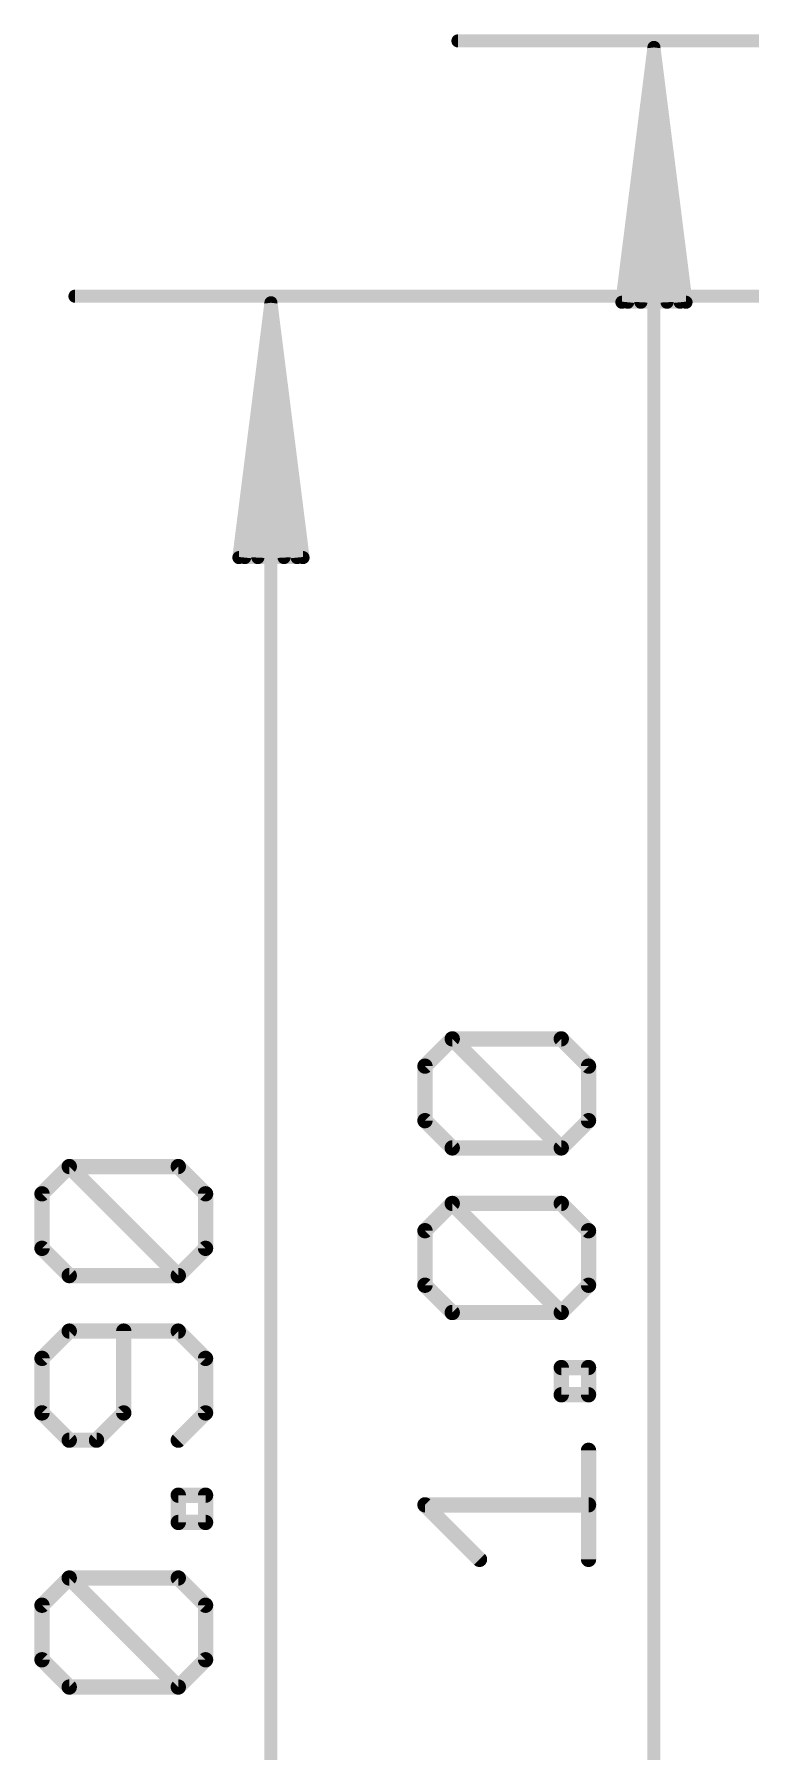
# Model space of a CAD drawing. Extents: x -34 to 73, y -25 to 40.
# Drawn here: x -7.43 to -0.31, y 8.38 to 25.46 of the extents above; entities that cross this region are included whole.
import ezdxf

# ---------------------------------------------------------------- set-up
doc = ezdxf.new("R2010")
doc.units = 0
doc.layers.add('47', color=253, linetype='CONTINUOUS')

msp = doc.modelspace()

# ---------------------------------------------------------------- linework, layer by layer
at = {"layer": '47'}
for points, const_width in [([(0, 25.4), (-3.22, 25.4)], 0.13), ([(-1.27, 25.335), (-1.5892, 22.8)], 0.13), ([(-1.27, 25.335), (-1.53, 22.8)], 0.13), ([(-1.27, 25.335), (-1.4, 22.8)], 0.13), ([(-1.27, 0.065), (-1.27, 25.335)], 0.13), ([(-0.9508, 22.8), (-1.27, 25.335)], 0.13), ([(-1.14, 22.8), (-1.27, 25.335)], 0.13), ([(-1.01, 22.8), (-1.27, 25.335)], 0.13), ([(2.54, 22.86), (-7.03, 22.86)], 0.13), ([(-5.08, 22.795), (-5.3992, 20.26)], 0.13), ([(-5.08, 22.795), (-5.34, 20.26)], 0.13), ([(-5.08, 22.795), (-5.21, 20.26)], 0.13), ([(-5.08, 22.795), (-5.08, 0.065)], 0.13), ([(-4.7608, 20.26), (-5.08, 22.795)], 0.13), ([(-4.95, 20.26), (-5.08, 22.795)], 0.13), ([(-4.82, 20.26), (-5.08, 22.795)], 0.13), ([(-1.5892, 22.8), (-0.9508, 22.8)], 0.13), ([(-5.3992, 20.26), (-4.7608, 20.26)], 0.13), ([(-3.5477, 15.2012), (-3.2765, 15.4724)], 0.1524), ([(-3.2765, 15.4724), (-2.1919, 15.4724)], 0.1524), ([(-2.1919, 14.3877), (-3.2765, 15.4724)], 0.1524), ([(-2.1919, 15.4724), (-1.9207, 15.2012)], 0.1524), ([(-3.5477, 14.6589), (-3.5477, 15.2012)], 0.1524), ([(-1.9207, 15.2012), (-1.9207, 14.6589)], 0.1524), ([(-3.2765, 14.3877), (-3.5477, 14.6589)], 0.1524), ([(-1.9207, 14.6589), (-2.1919, 14.3877)], 0.1524), ([(-2.1919, 14.3877), (-3.2765, 14.3877)], 0.1524), ([(-7.3577, 13.9312), (-7.0865, 14.2024)], 0.1524), ([(-7.0865, 14.2024), (-6.0019, 14.2024)], 0.1524), ([(-6.0019, 13.1177), (-7.0865, 14.2024)], 0.1524), ([(-6.0019, 14.2024), (-5.7307, 13.9312)], 0.1524), ([(-7.3577, 13.3889), (-7.3577, 13.9312)], 0.1524), ([(-5.7307, 13.9312), (-5.7307, 13.3889)], 0.1524), ([(-3.5477, 13.564), (-3.2765, 13.8352)], 0.1524), ([(-3.2765, 13.8352), (-2.1919, 13.8352)], 0.1524), ([(-2.1919, 12.7505), (-3.2765, 13.8352)], 0.1524), ([(-2.1919, 13.8352), (-1.9207, 13.564)], 0.1524), ([(-3.5477, 13.0217), (-3.5477, 13.564)], 0.1524), ([(-1.9207, 13.564), (-1.9207, 13.0217)], 0.1524), ([(-7.0865, 13.1177), (-7.3577, 13.3889)], 0.1524), ([(-5.7307, 13.3889), (-6.0019, 13.1177)], 0.1524), ([(-6.0019, 13.1177), (-7.0865, 13.1177)], 0.1524), ([(-3.2765, 12.7505), (-3.5477, 13.0217)], 0.1524), ([(-1.9207, 13.0217), (-2.1919, 12.7505)], 0.1524), ([(-2.1919, 12.7505), (-3.2765, 12.7505)], 0.1524), ([(-7.0865, 12.5652), (-7.3577, 12.294)], 0.1524), ([(-6.0019, 12.5652), (-7.0865, 12.5652)], 0.1524), ([(-6.5442, 11.7517), (-6.5442, 12.5652)], 0.1524), ([(-5.7307, 12.294), (-6.0019, 12.5652)], 0.1524), ([(-7.3577, 12.294), (-7.3577, 11.7517)], 0.1524), ([(-5.7307, 11.7517), (-5.7307, 12.294)], 0.1524), ([(-2.1919, 11.932), (-2.1919, 12.2031)], 0.1524), ([(-2.1919, 12.2031), (-1.9207, 12.2031)], 0.1524), ([(-1.9207, 12.2031), (-1.9207, 11.932)], 0.1524), ([(-1.9207, 11.932), (-2.1919, 11.932)], 0.1524), ([(-7.3577, 11.7517), (-7.0865, 11.4805)], 0.1524), ([(-6.8154, 11.4805), (-6.5442, 11.7517)], 0.1524), ([(-6.0019, 11.4805), (-5.7307, 11.7517)], 0.1524), ([(-7.0865, 11.4805), (-6.8154, 11.4805)], 0.1524), ([(-1.9207, 10.2948), (-1.9207, 11.3795)], 0.1524), ([(-6.0019, 10.662), (-6.0019, 10.9331)], 0.1524), ([(-6.0019, 10.9331), (-5.7307, 10.9331)], 0.1524), ([(-5.7307, 10.9331), (-5.7307, 10.662)], 0.1524), ([(-3.0054, 10.2948), (-3.5477, 10.8371)], 0.1524), ([(-3.5477, 10.8371), (-1.9207, 10.8371)], 0.1524), ([(-5.7307, 10.662), (-6.0019, 10.662)], 0.1524), ([(-7.3577, 9.8383), (-7.0865, 10.1095)], 0.1524), ([(-7.0865, 10.1095), (-6.0019, 10.1095)], 0.1524), ([(-6.0019, 9.0248), (-7.0865, 10.1095)], 0.1524), ([(-6.0019, 10.1095), (-5.7307, 9.8383)], 0.1524), ([(-7.3577, 9.296), (-7.3577, 9.8383)], 0.1524), ([(-5.7307, 9.8383), (-5.7307, 9.296)], 0.1524), ([(-7.0865, 9.0248), (-7.3577, 9.296)], 0.1524), ([(-5.7307, 9.296), (-6.0019, 9.0248)], 0.1524), ([(-6.0019, 9.0248), (-7.0865, 9.0248)], 0.1524)]:
    msp.add_lwpolyline(points, dxfattribs=dict(at, const_width=const_width))
for points, const_width in [([(-3.22, 25.4325, 1), (-3.22, 25.3675)], 0.065), ([(-1.2375, 25.335, 1), (-1.3025, 25.335)], 0.065), ([(-1.2378, 25.3391, 1), (-1.3022, 25.3309)], 0.065), ([(-1.2375, 25.3333, 1), (-1.3025, 25.3367)], 0.065), ([(-1.2375, 25.3367, 1), (-1.3025, 25.3333)], 0.065), ([(-1.2377, 25.3383, 1), (-1.3023, 25.3317)], 0.065), ([(-1.2377, 25.3317, 1), (-1.3023, 25.3383)], 0.065), ([(-1.2378, 25.3309, 1), (-1.3022, 25.3391)], 0.065), ([(-7.03, 22.8925, 1), (-7.03, 22.8275)], 0.065), ([(-5.0475, 22.795, 1), (-5.1125, 22.795)], 0.065), ([(-5.0478, 22.7991, 1), (-5.1122, 22.7909)], 0.065), ([(-5.0475, 22.7933, 1), (-5.1125, 22.7967)], 0.065), ([(-5.0475, 22.7967, 1), (-5.1125, 22.7933)], 0.065), ([(-5.0477, 22.7983, 1), (-5.1123, 22.7917)], 0.065), ([(-5.0477, 22.7917, 1), (-5.1123, 22.7983)], 0.065), ([(-5.0478, 22.7909, 1), (-5.1122, 22.7991)], 0.065), ([(-1.6215, 22.8041, 1), (-1.557, 22.7959)], 0.065), ([(-1.5892, 22.8325, 1), (-1.5892, 22.7675)], 0.065), ([(-1.5623, 22.8033, 1), (-1.4977, 22.7967)], 0.065), ([(-1.4325, 22.8017, 1), (-1.3675, 22.7983)], 0.065), ([(-1.1725, 22.7983, 1), (-1.1075, 22.8017)], 0.065), ([(-1.0423, 22.7967, 1), (-0.9777, 22.8033)], 0.065), ([(-0.983, 22.7959, 1), (-0.9185, 22.8041)], 0.065), ([(-0.9508, 22.7675, 1), (-0.9508, 22.8325)], 0.065), ([(-5.4315, 20.2641, 1), (-5.367, 20.2559)], 0.065), ([(-5.3992, 20.2925, 1), (-5.3992, 20.2275)], 0.065), ([(-5.3723, 20.2633, 1), (-5.3077, 20.2567)], 0.065), ([(-5.2425, 20.2617, 1), (-5.1775, 20.2583)], 0.065), ([(-4.9825, 20.2583, 1), (-4.9175, 20.2617)], 0.065), ([(-4.8523, 20.2567, 1), (-4.7877, 20.2633)], 0.065), ([(-4.793, 20.2559, 1), (-4.7285, 20.2641)], 0.065), ([(-4.7608, 20.2275, 1), (-4.7608, 20.2925)], 0.065), ([(-3.2496, 15.4993, 1), (-3.3035, 15.4454)], 0.0762), ([(-3.2765, 15.5105, 1), (-3.2765, 15.4343)], 0.0762), ([(-3.2496, 15.4454, 1), (-3.3035, 15.4993)], 0.0762), ([(-2.1649, 15.4993, 1), (-2.2188, 15.4454)], 0.0762), ([(-2.1919, 15.4343, 1), (-2.1919, 15.5105)], 0.0762), ([(-3.5096, 15.2012, 1), (-3.5858, 15.2012)], 0.0762), ([(-3.5746, 15.2281, 1), (-3.5207, 15.1743)], 0.0762), ([(-1.8826, 15.2012, 1), (-1.9588, 15.2012)], 0.0762), ([(-1.9476, 15.1743, 1), (-1.8938, 15.2281)], 0.0762), ([(-3.5207, 14.6858, 1), (-3.5746, 14.6319)], 0.0762), ([(-3.5858, 14.6589, 1), (-3.5096, 14.6589)], 0.0762), ([(-1.9588, 14.6589, 1), (-1.8826, 14.6589)], 0.0762), ([(-1.8938, 14.6319, 1), (-1.9476, 14.6858)], 0.0762), ([(-3.2765, 14.4258, 1), (-3.2765, 14.3496)], 0.0762), ([(-3.3035, 14.3608, 1), (-3.2496, 14.4146)], 0.0762), ([(-2.2188, 14.4146, 1), (-2.1649, 14.3608)], 0.0762), ([(-2.2188, 14.3608, 1), (-2.1649, 14.4146)], 0.0762), ([(-2.1919, 14.3496, 1), (-2.1919, 14.4258)], 0.0762), ([(-7.0596, 14.2293, 1), (-7.1135, 14.1754)], 0.0762), ([(-7.0865, 14.2405, 1), (-7.0865, 14.1643)], 0.0762), ([(-7.0596, 14.1754, 1), (-7.1135, 14.2293)], 0.0762), ([(-5.9749, 14.2293, 1), (-6.0288, 14.1754)], 0.0762), ([(-6.0019, 14.1643, 1), (-6.0019, 14.2405)], 0.0762), ([(-7.3196, 13.9312, 1), (-7.3958, 13.9312)], 0.0762), ([(-7.3846, 13.9581, 1), (-7.3307, 13.9043)], 0.0762), ([(-5.6926, 13.9312, 1), (-5.7688, 13.9312)], 0.0762), ([(-5.7576, 13.9043, 1), (-5.7038, 13.9581)], 0.0762), ([(-3.2765, 13.8733, 1), (-3.2765, 13.7971)], 0.0762), ([(-3.2496, 13.8621, 1), (-3.3035, 13.8083)], 0.0762), ([(-3.2496, 13.8083, 1), (-3.3035, 13.8621)], 0.0762), ([(-2.1649, 13.8621, 1), (-2.2188, 13.8083)], 0.0762), ([(-2.1919, 13.7971, 1), (-2.1919, 13.8733)], 0.0762), ([(-3.5096, 13.564, 1), (-3.5858, 13.564)], 0.0762), ([(-3.5746, 13.591, 1), (-3.5207, 13.5371)], 0.0762), ([(-1.8826, 13.564, 1), (-1.9588, 13.564)], 0.0762), ([(-1.9476, 13.5371, 1), (-1.8938, 13.591)], 0.0762), ([(-7.3307, 13.4158, 1), (-7.3846, 13.3619)], 0.0762), ([(-7.3958, 13.3889, 1), (-7.3196, 13.3889)], 0.0762), ([(-5.7688, 13.3889, 1), (-5.6926, 13.3889)], 0.0762), ([(-5.7038, 13.3619, 1), (-5.7576, 13.4158)], 0.0762), ([(-7.0865, 13.1558, 1), (-7.0865, 13.0796)], 0.0762), ([(-7.1135, 13.0908, 1), (-7.0596, 13.1446)], 0.0762), ([(-6.0288, 13.1446, 1), (-5.9749, 13.0908)], 0.0762), ([(-6.0288, 13.0908, 1), (-5.9749, 13.1446)], 0.0762), ([(-6.0019, 13.0796, 1), (-6.0019, 13.1558)], 0.0762), ([(-3.5858, 13.0217, 1), (-3.5096, 13.0217)], 0.0762), ([(-3.5207, 13.0486, 1), (-3.5746, 12.9948)], 0.0762), ([(-1.9588, 13.0217, 1), (-1.8826, 13.0217)], 0.0762), ([(-1.8938, 12.9948, 1), (-1.9476, 13.0486)], 0.0762), ([(-3.2765, 12.7886, 1), (-3.2765, 12.7124)], 0.0762), ([(-3.3035, 12.7236, 1), (-3.2496, 12.7775)], 0.0762), ([(-2.2188, 12.7775, 1), (-2.1649, 12.7236)], 0.0762), ([(-2.2188, 12.7236, 1), (-2.1649, 12.7775)], 0.0762), ([(-2.1919, 12.7124, 1), (-2.1919, 12.7886)], 0.0762), ([(-7.0865, 12.6033, 1), (-7.0865, 12.5271)], 0.0762), ([(-7.0596, 12.5383, 1), (-7.1135, 12.5921)], 0.0762), ([(-6.5061, 12.5652, 1), (-6.5823, 12.5652)], 0.0762), ([(-5.9749, 12.5921, 1), (-6.0288, 12.5383)], 0.0762), ([(-6.0019, 12.5271, 1), (-6.0019, 12.6033)], 0.0762), ([(-7.3196, 12.294, 1), (-7.3958, 12.294)], 0.0762), ([(-7.3846, 12.321, 1), (-7.3307, 12.2671)], 0.0762), ([(-5.6926, 12.294, 1), (-5.7688, 12.294)], 0.0762), ([(-5.7576, 12.2671, 1), (-5.7038, 12.321)], 0.0762), ([(-2.1538, 12.2031, 1), (-2.23, 12.2031)], 0.0762), ([(-2.1919, 12.2412, 1), (-2.1919, 12.165)], 0.0762), ([(-1.8826, 12.2031, 1), (-1.9588, 12.2031)], 0.0762), ([(-1.9207, 12.165, 1), (-1.9207, 12.2412)], 0.0762), ([(-2.1919, 11.9701, 1), (-2.1919, 11.8939)], 0.0762), ([(-2.23, 11.932, 1), (-2.1538, 11.932)], 0.0762), ([(-1.9588, 11.932, 1), (-1.8826, 11.932)], 0.0762), ([(-1.9207, 11.8939, 1), (-1.9207, 11.9701)], 0.0762), ([(-7.3958, 11.7517, 1), (-7.3196, 11.7517)], 0.0762), ([(-7.3307, 11.7786, 1), (-7.3846, 11.7248)], 0.0762), ([(-6.5823, 11.7517, 1), (-6.5061, 11.7517)], 0.0762), ([(-6.5173, 11.7248, 1), (-6.5711, 11.7786)], 0.0762), ([(-5.7688, 11.7517, 1), (-5.6926, 11.7517)], 0.0762), ([(-5.7038, 11.7248, 1), (-5.7576, 11.7786)], 0.0762), ([(-7.0865, 11.5186, 1), (-7.0865, 11.4424)], 0.0762), ([(-7.1135, 11.4536, 1), (-7.0596, 11.5075)], 0.0762), ([(-6.8423, 11.5075, 1), (-6.7884, 11.4536)], 0.0762), ([(-6.8154, 11.4424, 1), (-6.8154, 11.5186)], 0.0762), ([(-6.0288, 11.5075, 1), (-5.9749, 11.4536)], 0.0762), ([(-1.8826, 11.3795, 1), (-1.9588, 11.3795)], 0.0762), ([(-5.9638, 10.9331, 1), (-6.04, 10.9331)], 0.0762), ([(-6.0019, 10.9712, 1), (-6.0019, 10.895)], 0.0762), ([(-5.6926, 10.9331, 1), (-5.7688, 10.9331)], 0.0762), ([(-5.7307, 10.895, 1), (-5.7307, 10.9712)], 0.0762), ([(-3.5207, 10.8641, 1), (-3.5746, 10.8102)], 0.0762), ([(-3.5477, 10.8752, 1), (-3.5477, 10.799)], 0.0762), ([(-1.9207, 10.799, 1), (-1.9207, 10.8752)], 0.0762), ([(-6.0019, 10.7001, 1), (-6.0019, 10.6239)], 0.0762), ([(-6.04, 10.662, 1), (-5.9638, 10.662)], 0.0762), ([(-5.7688, 10.662, 1), (-5.6926, 10.662)], 0.0762), ([(-5.7307, 10.6239, 1), (-5.7307, 10.7001)], 0.0762), ([(-3.0323, 10.2679, 1), (-2.9784, 10.3218)], 0.0762), ([(-1.9588, 10.2948, 1), (-1.8826, 10.2948)], 0.0762), ([(-7.0596, 10.1364, 1), (-7.1135, 10.0825)], 0.0762), ([(-7.0865, 10.1476, 1), (-7.0865, 10.0714)], 0.0762), ([(-7.0596, 10.0825, 1), (-7.1135, 10.1364)], 0.0762), ([(-5.9749, 10.1364, 1), (-6.0288, 10.0825)], 0.0762), ([(-6.0019, 10.0714, 1), (-6.0019, 10.1476)], 0.0762), ([(-7.3196, 9.8383, 1), (-7.3958, 9.8383)], 0.0762), ([(-5.6926, 9.8383, 1), (-5.7688, 9.8383)], 0.0762), ([(-7.3846, 9.8652, 1), (-7.3307, 9.8114)], 0.0762), ([(-5.7576, 9.8114, 1), (-5.7038, 9.8652)], 0.0762), ([(-7.3307, 9.3229, 1), (-7.3846, 9.269)], 0.0762), ([(-7.3958, 9.296, 1), (-7.3196, 9.296)], 0.0762), ([(-5.7688, 9.296, 1), (-5.6926, 9.296)], 0.0762), ([(-5.7038, 9.269, 1), (-5.7576, 9.3229)], 0.0762), ([(-7.0865, 9.0629, 1), (-7.0865, 8.9867)], 0.0762), ([(-7.1135, 8.9979, 1), (-7.0596, 9.0518)], 0.0762), ([(-6.0288, 9.0518, 1), (-5.9749, 8.9979)], 0.0762), ([(-6.0288, 8.9979, 1), (-5.9749, 9.0518)], 0.0762), ([(-6.0019, 8.9867, 1), (-6.0019, 9.0629)], 0.0762)]:
    msp.add_lwpolyline(points, format="xyb", dxfattribs=dict(at, const_width=const_width))

doc.saveas('drawing.dxf')
